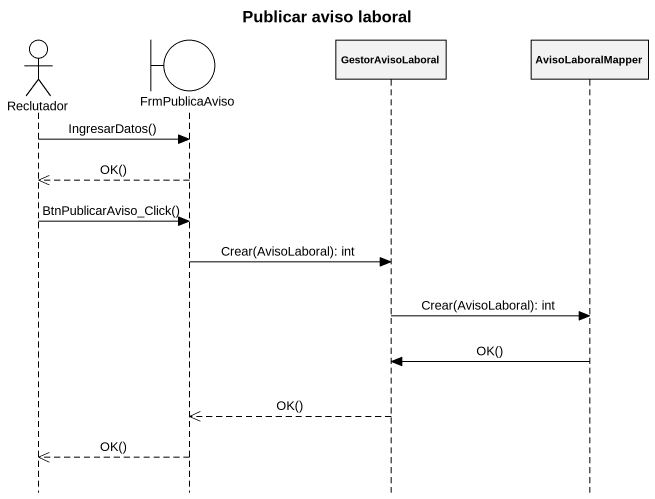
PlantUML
@startuml
title Publicar aviso laboral
hide footbox
actor Reclutador
boundary FrmPublicaAviso
participant GestorAvisoLaboral
participant AvisoLaboralMapper

Reclutador -> FrmPublicaAviso : IngresarDatos()
FrmPublicaAviso -->> Reclutador : OK()
Reclutador -> FrmPublicaAviso : BtnPublicarAviso_Click()
FrmPublicaAviso -> GestorAvisoLaboral : Crear(AvisoLaboral): int
GestorAvisoLaboral -> AvisoLaboralMapper : Crear(AvisoLaboral): int
AvisoLaboralMapper -> GestorAvisoLaboral : OK()
GestorAvisoLaboral -->> FrmPublicaAviso : OK()
FrmPublicaAviso -->> Reclutador : OK()
@enduml
